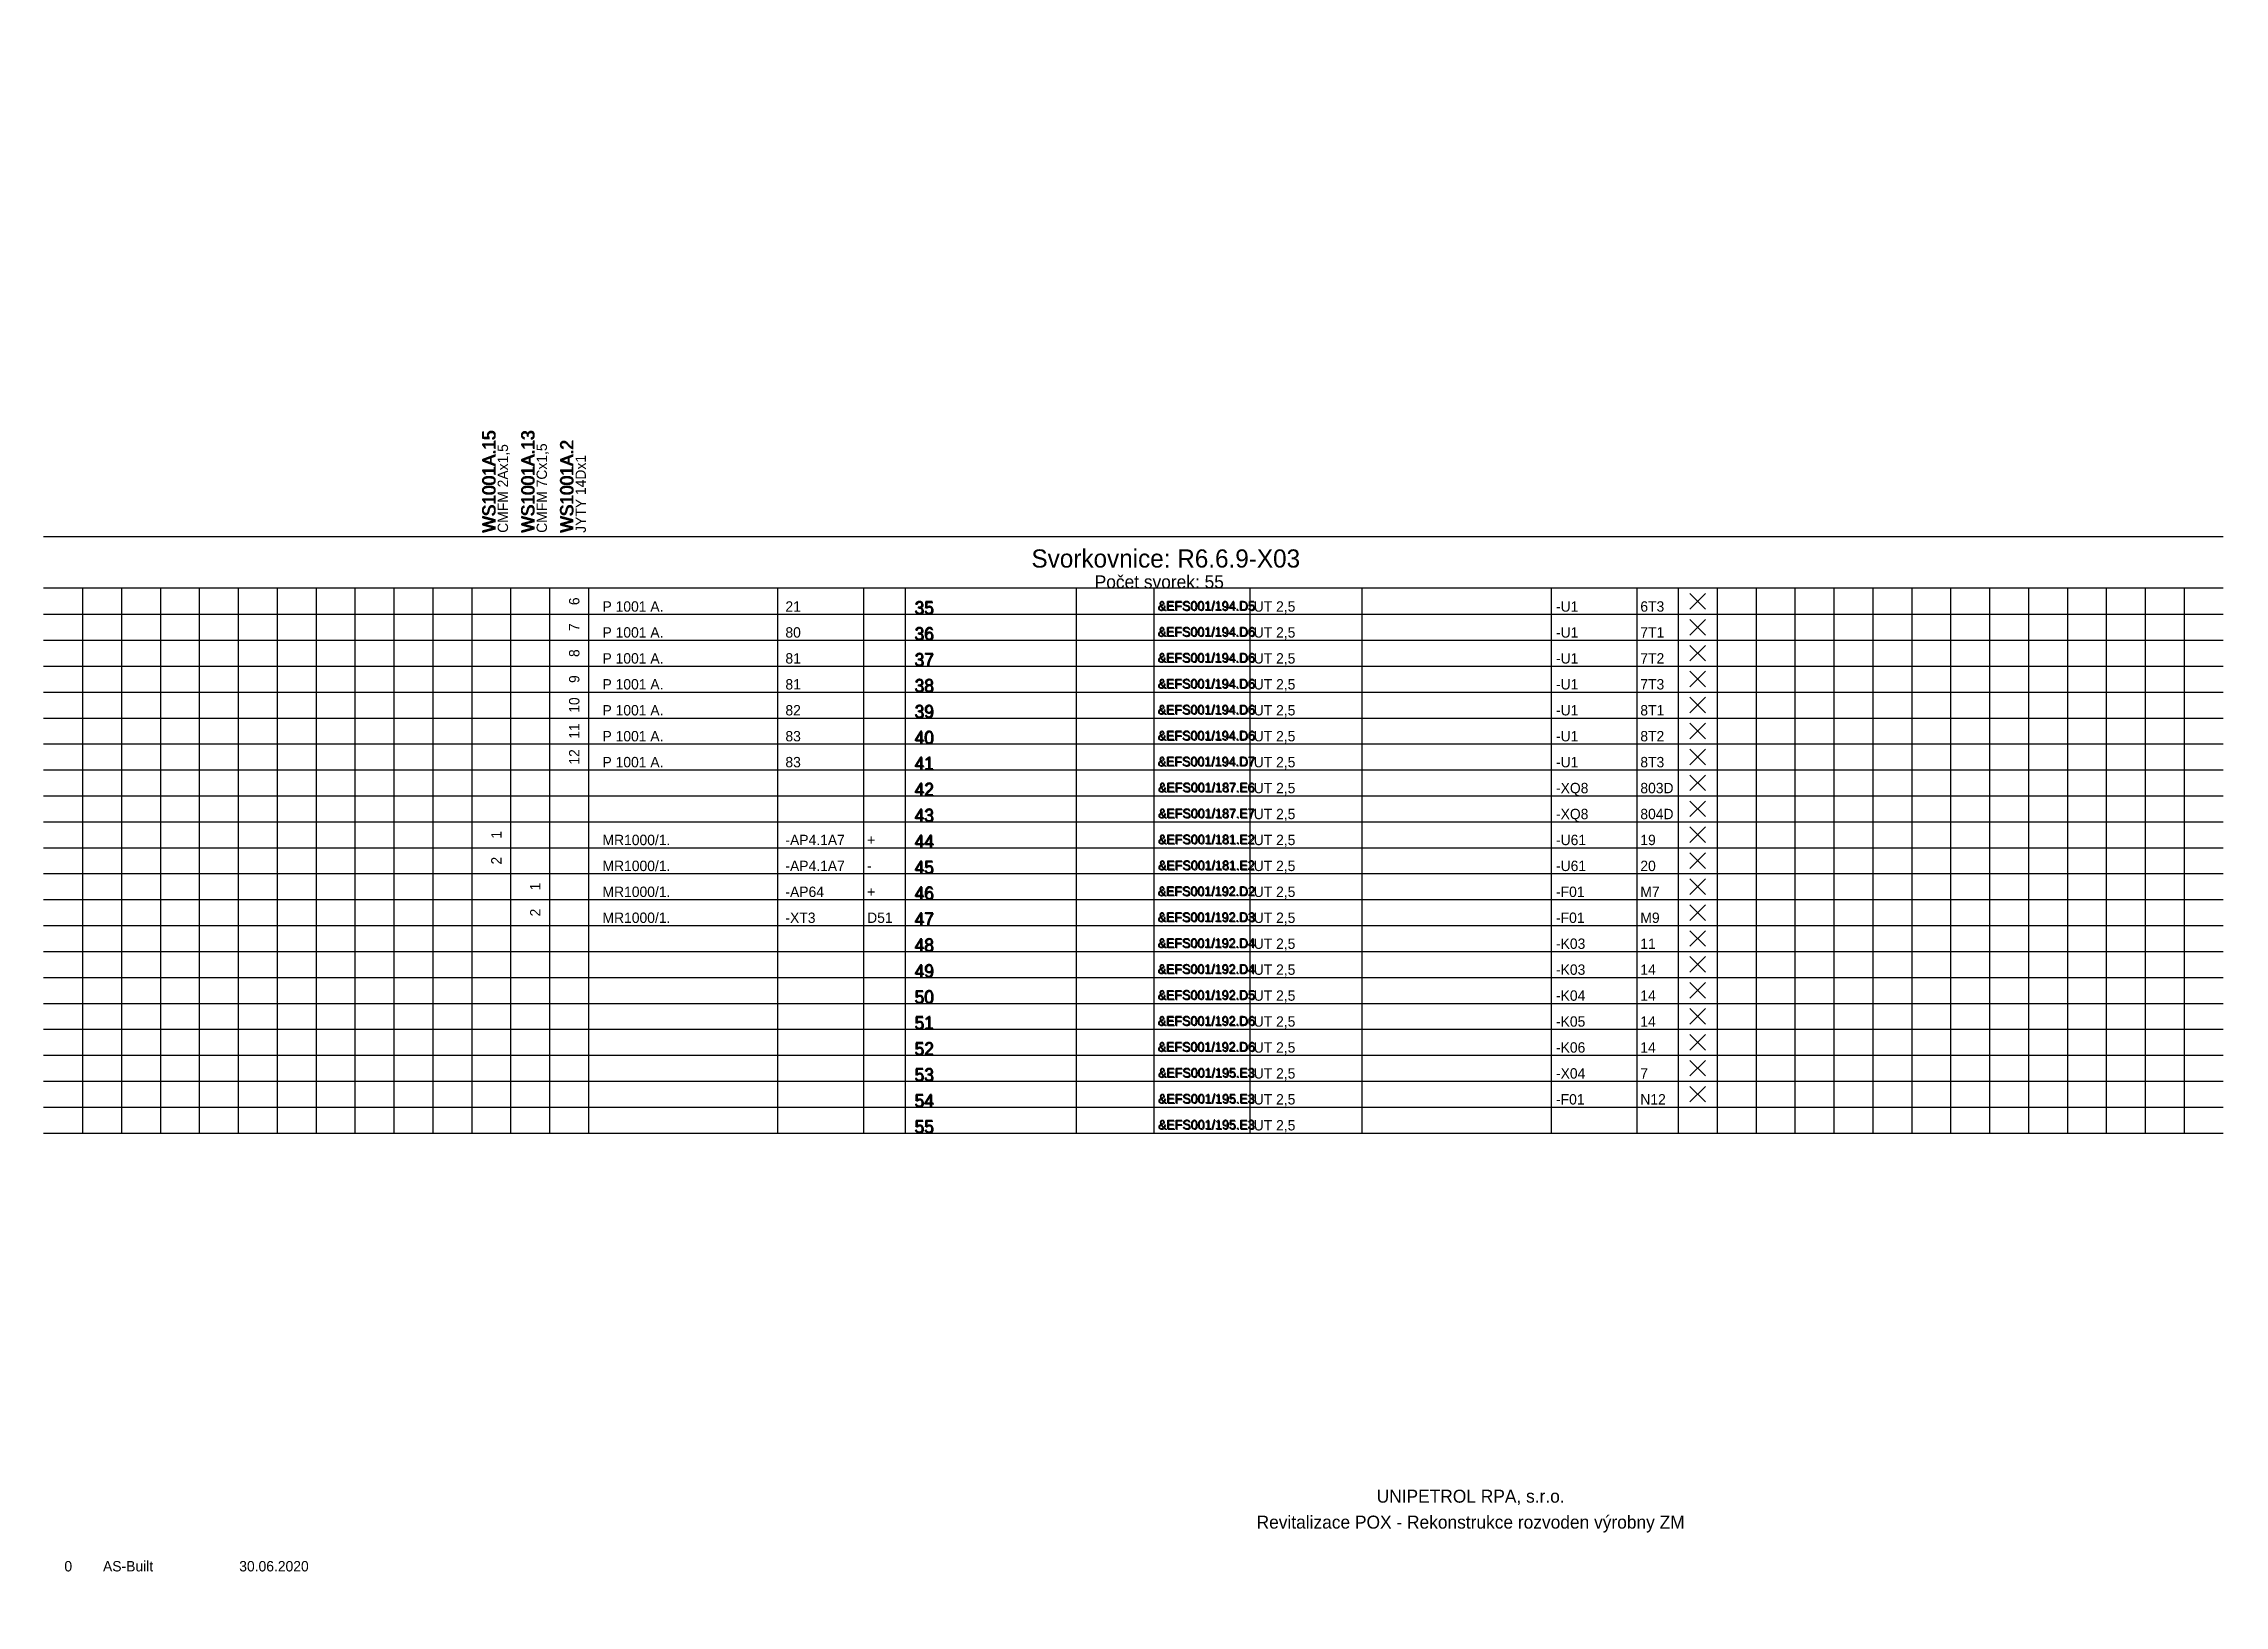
# Model space of a CAD drawing. Extents: x 0 to 420, y -1 to 300.
import ezdxf
from ezdxf.enums import TextEntityAlignment as Align

# ---------------------------------------------------------------- set-up
doc = ezdxf.new("R2010")
doc.units = 0
doc.header["$MEASUREMENT"] = 0
doc.linetypes.add('LTY1', pattern=[0])
for name, color, linetype in [('PEN1', 7, 'LTY1'), ('PEN2', 7, 'LTY1'), ('PEN4', 7, 'LTY1'), ('PEN5', 7, 'LTY1'), ('SYMBOL', 7, 'LTY1')]:
    doc.layers.add(name, color=color, linetype=linetype)
doc.styles.add('NORMSCHRIFT', font='normwin')

# ---------------------------------------------------------------- blocks, each defined once
blk = doc.blocks.new('_SS-BLOK-S')
at = {"layer": 'PEN5', "linetype": 'LTY1'}
for p, q in [((0, -5), (420, -5)), ((420, -15), (0, -15))]:
    blk.add_line(p, q, dxfattribs=at)
at = {"layer": 'PEN1', "style": 'NORMSCHRIFT', "flags": 8}
for tag in ['CODE_1', 'CODE_2', 'CODE_3', 'CODE_4']:
    blk.add_attdef(tag, text='', height=3.5, dxfattribs=at).set_placement((216.25, -11), align=Align.CENTER)
at = {"layer": 'PEN2', "style": 'NORMSCHRIFT', "flags": 8}
blk.add_attdef('CODE_307', text='', height=2.5, dxfattribs=at).set_placement((215, -15), align=Align.CENTER)
at = {"layer": 'PEN4', "style": 'NORMSCHRIFT', "flags": 9}
for tag in ['CODE_558', 'CODE_91']:
    blk.add_attdef(tag, (0, 0), '', height=3.5, dxfattribs=at)
blk = doc.blocks.new('_SS-VETA-S')
at = {"layer": 'PEN1', "linetype": 'LTY1'}
for p, q in [((7.5, 5), (7.5, 0)), ((15, 5), (15, 0)), ((22.5, 5), (22.5, 0)), ((30, 5), (30, 0)), ((37.5, 5), (37.5, 0)), ((45, 5), (45, 0)), ((52.5, 5), (52.5, 0)), ((60, 5), (60, 0)), ((67.5, 5), (67.5, 0)), ((75, 5), (75, 0)), ((82.5, 5), (82.5, 0)), ((90, 5), (90, 0)), ((97.5, 5), (97.5, 0)), ((141.5, 0), (141.5, 5)), ((158, 5), (158, 0)), ((199, 5), (199, 0)), ((214, 0), (214, 5)), ((232.5, 0), (232.5, 5)), ((290.5, 5), (290.5, 0)), ((307, 5), (307, 0)), ((322.5, 5), (322.5, 0)), ((330, 5), (330, 0)), ((337.5, 5), (337.5, 0)), ((345, 5), (345, 0)), ((352.5, 5), (352.5, 0)), ((360, 5), (360, 0)), ((367.5, 5), (367.5, 0)), ((375, 5), (375, 0)), ((382.5, 5), (382.5, 0)), ((390, 5), (390, 0)), ((390, 5), (390, 0)), ((397.5, 5), (397.5, 0)), ((405, 5), (405, 0)), ((412.5, 5), (412.5, 0)), ((0, 0), (420, 0))]:
    blk.add_line(p, q, dxfattribs=at)
at = {"layer": 'PEN5', "linetype": 'LTY1'}
for p, q in [((105, 5), (105, 0)), ((166, 5), (166, 0)), ((254, 5), (254, 0)), ((315, 5), (315, 0))]:
    blk.add_line(p, q, dxfattribs=at)
at = {"layer": 'PEN2', "style": 'NORMSCHRIFT', "flags": 8}
blk.add_attdef('CODE_21', (167.95, -0.1), '', height=2.5, dxfattribs=at)
at = {"layer": 'PEN4', "style": 'NORMSCHRIFT'}
for tag, p, height, flags in [('CODE_63', (0, 0), 3.5, 9), ('CODE_91', (0, 0), 3.5, 9), ('CODE_781', (0, 0), 3.5, 9), ('CODE_782', (0, 0), 3.5, 9), ('CODE_10003', (107.7, 0.5), 2, 8), ('CODE_10001', (107.7, 0.5), 2, 8), ('CODE_10002', (107.7, 0.5), 2, 8), ('CODE_10004', (142.95, 0.5), 2, 8), ('CODE_10021', (158.7, 0.5), 2, 8), ('CODE_41', (233.2, 0.5), 2, 8), ('CODE_11003', (255.95, 0.5), 2, 8), ('CODE_11001', (255.95, 0.5), 2, 8), ('CODE_11002', (255.95, 0.5), 2, 8), ('CODE_11004', (291.45, 0.5), 2, 8), ('CODE_11021', (307.7, 0.5), 2, 8)]:
    blk.add_attdef(tag, p, '', height=height, dxfattribs=dict(at, flags=flags))
at = {"layer": 'PEN4', "style": 'NORMSCHRIFT', "flags": 8}
blk.add_attdef('CODE_45', text='', height=2, dxfattribs=at).set_placement((198.1, 0.4), align=Align.RIGHT)
blk.add_attdef('CODE_10', text='', height=1.8, dxfattribs=at).set_placement((224.2, 0.6), align=Align.CENTER)
blk = doc.blocks.new('_SS-OZN-S')
at = {"layer": 'PEN4', "style": 'NORMSCHRIFT', "flags": 8}
blk.add_attdef('CODE_362', text='', height=2, rotation=90, dxfattribs=at).set_placement((-0.5, 2.5), align=Align.CENTER)
blk = doc.blocks.new('_SS-NEOZN-S')
at = {"layer": 'PEN2', "linetype": 'LTY1'}
for p, q in [((-4, 1), (-1, 4)), ((-4, 4), (-1, 1))]:
    blk.add_line(p, q, dxfattribs=at)
blk = doc.blocks.new('_SS-KAB-S')
at = {"layer": 'PEN2', "style": 'NORMSCHRIFT', "flags": 8}
blk.add_attdef('CODE_365', (-2.9, -9.35), '', height=2.5, rotation=90, dxfattribs=at)
at = {"layer": 'PEN4', "style": 'NORMSCHRIFT', "flags": 8}
blk.add_attdef('CODE_1003', (-0.5, -9.3), '', height=2, rotation=90, dxfattribs=at)
at = {"layer": 'PEN4', "style": 'NORMSCHRIFT', "flags": 9}
for tag in ['CODE_367', 'CODE_372', 'CODE_373']:
    blk.add_attdef(tag, (0, 0), '', height=3.5, dxfattribs=at)
blk = doc.blocks.new('_9-REV')
at = {"layer": 'PEN4', "style": 'NORMSCHRIFT', "flags": 8}
blk.add_attdef('CODE_12778', text='', height=2, dxfattribs=at).set_placement((-0.25, 0.5), align=Align.CENTER)
at = {"layer": 'PEN4', "style": 'NORMSCHRIFT'}
for tag, p, height, flags in [('CODE_5902', (0, 0), 3.5, 9), ('CODE_12783', (6.45, 0.5), 2, 8), ('CODE_12782', (32.7, 0.5), 2, 8)]:
    blk.add_attdef(tag, p, '', height=height, dxfattribs=dict(at, flags=flags))

msp = doc.modelspace()

# ---------------------------------------------------------------- block references
at = {"layer": 'SYMBOL'}
for name, p, values in [('_SS-KAB-S', (90, 215), {'CODE_365': 'WS1001A.15', 'CODE_1003': 'CMFM 2Ax1,5'}), ('_SS-KAB-S', (97.5, 215), {'CODE_365': 'WS1001A.13', 'CODE_1003': 'CMFM 7Cx1,5'}), ('_SS-KAB-S', (105, 215), {'CODE_365': 'WS1001A.2', 'CODE_1003': 'JYTY 14Dx1'}), ('_SS-VETA-S', (0, 190), {'CODE_21': '35', 'CODE_10': '&EFS001/194.D5', 'CODE_10004': '21', 'CODE_11004': '-U1', 'CODE_11021': '6T3', 'CODE_41': 'UT 2,5'}), ('_SS-VETA-S', (0, 185), {'CODE_21': '36', 'CODE_10': '&EFS001/194.D6', 'CODE_10004': '80', 'CODE_11004': '-U1', 'CODE_11021': '7T1', 'CODE_41': 'UT 2,5'}), ('_SS-OZN-S', (103.75, 190), {'CODE_362': '6'}), ('_SS-VETA-S', (0, 180), {'CODE_21': '37', 'CODE_10': '&EFS001/194.D6', 'CODE_10004': '81', 'CODE_11004': '-U1', 'CODE_11021': '7T2', 'CODE_41': 'UT 2,5'}), ('_SS-OZN-S', (103.75, 185), {'CODE_362': '7'}), ('_SS-OZN-S', (103.75, 180), {'CODE_362': '8'}), ('_SS-VETA-S', (0, 175), {'CODE_21': '38', 'CODE_10': '&EFS001/194.D6', 'CODE_10004': '81', 'CODE_11004': '-U1', 'CODE_11021': '7T3', 'CODE_41': 'UT 2,5'}), ('_SS-OZN-S', (103.75, 175), {'CODE_362': '9'}), ('_SS-VETA-S', (0, 170), {'CODE_21': '39', 'CODE_10': '&EFS001/194.D6', 'CODE_10004': '82', 'CODE_11004': '-U1', 'CODE_11021': '8T1', 'CODE_41': 'UT 2,5'}), ('_SS-OZN-S', (103.75, 170), {'CODE_362': '10'}), ('_SS-VETA-S', (0, 165), {'CODE_21': '40', 'CODE_10': '&EFS001/194.D6', 'CODE_10004': '83', 'CODE_11004': '-U1', 'CODE_11021': '8T2', 'CODE_41': 'UT 2,5'}), ('_SS-OZN-S', (103.75, 165), {'CODE_362': '11'}), ('_SS-VETA-S', (0, 160), {'CODE_21': '41', 'CODE_10': '&EFS001/194.D7', 'CODE_10004': '83', 'CODE_11004': '-U1', 'CODE_11021': '8T3', 'CODE_41': 'UT 2,5'}), ('_SS-VETA-S', (0, 155), {'CODE_21': '42', 'CODE_10': '&EFS001/187.E6', 'CODE_11004': '-XQ8', 'CODE_11021': '803D', 'CODE_41': 'UT 2,5'}), ('_SS-OZN-S', (103.75, 160), {'CODE_362': '12'}), ('_SS-VETA-S', (0, 150), {'CODE_21': '43', 'CODE_10': '&EFS001/187.E7', 'CODE_11004': '-XQ8', 'CODE_11021': '804D', 'CODE_41': 'UT 2,5'}), ('_SS-VETA-S', (0, 145), {'CODE_21': '44', 'CODE_10': '&EFS001/181.E2', 'CODE_10004': '-AP4.1A7', 'CODE_10021': '+', 'CODE_11004': '-U61', 'CODE_11021': '19', 'CODE_41': 'UT 2,5'}), ('_SS-OZN-S', (88.75, 145), {'CODE_362': '1'}), ('_SS-VETA-S', (0, 140), {'CODE_21': '45', 'CODE_10': '&EFS001/181.E2', 'CODE_10004': '-AP4.1A7', 'CODE_10021': '-', 'CODE_11004': '-U61', 'CODE_11021': '20', 'CODE_41': 'UT 2,5'}), ('_SS-OZN-S', (88.75, 140), {'CODE_362': '2'}), ('_SS-VETA-S', (0, 135), {'CODE_21': '46', 'CODE_10': '&EFS001/192.D2', 'CODE_10004': '-AP64', 'CODE_10021': '+', 'CODE_11004': '-F01', 'CODE_11021': 'M7', 'CODE_41': 'UT 2,5'}), ('_SS-VETA-S', (0, 130), {'CODE_21': '47', 'CODE_10': '&EFS001/192.D3', 'CODE_10004': '-XT3', 'CODE_10021': 'D51', 'CODE_11004': '-F01', 'CODE_11021': 'M9', 'CODE_41': 'UT 2,5'}), ('_SS-OZN-S', (96.25, 135), {'CODE_362': '1'}), ('_SS-OZN-S', (96.25, 130), {'CODE_362': '2'}), ('_SS-VETA-S', (0, 125), {'CODE_21': '48', 'CODE_10': '&EFS001/192.D4', 'CODE_11004': '-K03', 'CODE_11021': '11', 'CODE_41': 'UT 2,5'}), ('_SS-VETA-S', (0, 120), {'CODE_21': '49', 'CODE_10': '&EFS001/192.D4', 'CODE_11004': '-K03', 'CODE_11021': '14', 'CODE_41': 'UT 2,5'}), ('_SS-VETA-S', (0, 115), {'CODE_21': '50', 'CODE_10': '&EFS001/192.D5', 'CODE_11004': '-K04', 'CODE_11021': '14', 'CODE_41': 'UT 2,5'}), ('_SS-VETA-S', (0, 110), {'CODE_21': '51', 'CODE_10': '&EFS001/192.D6', 'CODE_11004': '-K05', 'CODE_11021': '14', 'CODE_41': 'UT 2,5'}), ('_SS-VETA-S', (0, 105), {'CODE_21': '52', 'CODE_10': '&EFS001/192.D6', 'CODE_11004': '-K06', 'CODE_11021': '14', 'CODE_41': 'UT 2,5'}), ('_SS-VETA-S', (0, 100), {'CODE_21': '53', 'CODE_10': '&EFS001/195.E3', 'CODE_11004': '-X04', 'CODE_11021': '7', 'CODE_41': 'UT 2,5'}), ('_SS-VETA-S', (0, 95), {'CODE_21': '54', 'CODE_10': '&EFS001/195.E3', 'CODE_11004': '-F01', 'CODE_11021': 'N12', 'CODE_41': 'UT 2,5'}), ('_SS-VETA-S', (0, 90), {'CODE_21': '55', 'CODE_10': '&EFS001/195.E3', 'CODE_41': 'UT 2,5'}), ('_9-REV', (5, 5), {'CODE_12778': '0', 'CODE_12783': 'AS-Built', 'CODE_12782': '30.06.2020'})]:
    msp.add_blockref(name, p, dxfattribs=at).add_auto_attribs(values)
for name, p in [('_SS-BLOK-S', (0, 210)), ('_SS-NEOZN-S', (321.25, 190)), ('_SS-NEOZN-S', (321.25, 185)), ('_SS-NEOZN-S', (321.25, 180)), ('_SS-NEOZN-S', (321.25, 175)), ('_SS-NEOZN-S', (321.25, 170)), ('_SS-NEOZN-S', (321.25, 165)), ('_SS-NEOZN-S', (321.25, 160)), ('_SS-NEOZN-S', (321.25, 155)), ('_SS-NEOZN-S', (321.25, 150)), ('_SS-NEOZN-S', (321.25, 145)), ('_SS-NEOZN-S', (321.25, 140)), ('_SS-NEOZN-S', (321.25, 135)), ('_SS-NEOZN-S', (321.25, 130)), ('_SS-NEOZN-S', (321.25, 125)), ('_SS-NEOZN-S', (321.25, 120)), ('_SS-NEOZN-S', (321.25, 115)), ('_SS-NEOZN-S', (321.25, 110)), ('_SS-NEOZN-S', (321.25, 105)), ('_SS-NEOZN-S', (321.25, 100)), ('_SS-NEOZN-S', (321.25, 95))]:
    msp.add_blockref(name, p, dxfattribs=at)

# ---------------------------------------------------------------- texts
at = {"layer": 'PEN1', "style": 'NORMSCHRIFT'}
msp.add_text('Svorkovnice: R6.6.9-X03', height=3.5, dxfattribs=at).set_placement((216.25, 199), align=Align.CENTER)
at = {"layer": 'PEN2', "style": 'NORMSCHRIFT'}
for s, p in [('WS1001A.15', (87, 205.75)), ('WS1001A.15', (87.1, 205.85)), ('WS1001A.13', (94.5, 205.75)), ('WS1001A.13', (94.6, 205.85)), ('WS1001A.2', (102, 205.75)), ('WS1001A.2', (102.1, 205.85))]:
    msp.add_text(s, height=2.5, rotation=90, dxfattribs=at).set_placement(p)
for s, p in [('Počet svorek: 55', (215, 195)), ('UNIPETROL RPA, s.r.o.', (275, 18.75)), ('Revitalizace POX - Rekonstrukce rozvoden výrobny ZM', (275, 13.75))]:
    msp.add_text(s, height=2.5, dxfattribs=at).set_placement(p, align=Align.CENTER)
for s, p in [('35', (167.75, 190)), ('35', (167.85, 190.1)), ('36', (167.75, 185)), ('36', (167.85, 185.1)), ('37', (167.75, 180)), ('37', (167.85, 180.1)), ('38', (167.75, 175)), ('38', (167.85, 175.1)), ('39', (167.75, 170)), ('39', (167.85, 170.1)), ('40', (167.75, 165)), ('40', (167.85, 165.1)), ('41', (167.75, 160)), ('41', (167.85, 160.1)), ('42', (167.75, 155)), ('42', (167.85, 155.1)), ('43', (167.75, 150)), ('43', (167.85, 150.1)), ('44', (167.75, 145)), ('44', (167.85, 145.1)), ('45', (167.75, 140)), ('45', (167.85, 140.1)), ('46', (167.75, 135)), ('46', (167.85, 135.1)), ('47', (167.75, 130)), ('47', (167.85, 130.1)), ('48', (167.75, 125)), ('48', (167.85, 125.1)), ('49', (167.75, 120)), ('49', (167.85, 120.1)), ('50', (167.75, 115)), ('50', (167.85, 115.1)), ('51', (167.75, 110)), ('51', (167.85, 110.1)), ('52', (167.75, 105)), ('52', (167.85, 105.1)), ('53', (167.75, 100)), ('53', (167.85, 100.1)), ('54', (167.75, 95)), ('54', (167.85, 95.1)), ('55', (167.75, 90)), ('55', (167.85, 90.1))]:
    msp.add_text(s, height=2.5, dxfattribs=at).set_placement(p)
at = {"layer": 'PEN4', "style": 'NORMSCHRIFT'}
for s, p in [('P 1001 A.', (107.7, 190.5)), ('P 1001 A.', (107.7, 185.5)), ('P 1001 A.', (107.7, 180.5)), ('P 1001 A.', (107.7, 175.5)), ('P 1001 A.', (107.7, 170.5)), ('P 1001 A.', (107.7, 165.5)), ('P 1001 A.', (107.7, 160.5)), ('MR1000/1.', (107.7, 145.5)), ('MR1000/1.', (107.7, 140.5)), ('MR1000/1.', (107.7, 135.5)), ('MR1000/1.', (107.7, 130.5))]:
    msp.add_text(s, height=2, dxfattribs=at).set_placement(p)
for s, p in [('&EFS001/194.D5', (224, 190.7)), ('&EFS001/194.D5', (224.1, 190.8)), ('&EFS001/194.D6', (224, 185.7)), ('&EFS001/194.D6', (224.1, 185.8)), ('&EFS001/194.D6', (224, 180.7)), ('&EFS001/194.D6', (224.1, 180.8)), ('&EFS001/194.D6', (224, 175.7)), ('&EFS001/194.D6', (224.1, 175.8)), ('&EFS001/194.D6', (224, 170.7)), ('&EFS001/194.D6', (224.1, 170.8)), ('&EFS001/194.D6', (224, 165.7)), ('&EFS001/194.D6', (224.1, 165.8)), ('&EFS001/194.D7', (224, 160.7)), ('&EFS001/194.D7', (224.1, 160.8)), ('&EFS001/187.E6', (224, 155.7)), ('&EFS001/187.E6', (224.1, 155.8)), ('&EFS001/187.E7', (224, 150.7)), ('&EFS001/187.E7', (224.1, 150.8)), ('&EFS001/181.E2', (224, 145.7)), ('&EFS001/181.E2', (224.1, 145.8)), ('&EFS001/181.E2', (224, 140.7)), ('&EFS001/181.E2', (224.1, 140.8)), ('&EFS001/192.D2', (224, 135.7)), ('&EFS001/192.D2', (224.1, 135.8)), ('&EFS001/192.D3', (224, 130.7)), ('&EFS001/192.D3', (224.1, 130.8)), ('&EFS001/192.D4', (224, 125.7)), ('&EFS001/192.D4', (224.1, 125.8)), ('&EFS001/192.D4', (224, 120.7)), ('&EFS001/192.D4', (224.1, 120.8)), ('&EFS001/192.D5', (224.1, 115.8)), ('&EFS001/192.D5', (224, 115.7)), ('&EFS001/192.D6', (224, 110.7)), ('&EFS001/192.D6', (224.1, 110.8)), ('&EFS001/192.D6', (224, 105.7)), ('&EFS001/192.D6', (224.1, 105.8)), ('&EFS001/195.E3', (224, 100.7)), ('&EFS001/195.E3', (224.1, 100.8)), ('&EFS001/195.E3', (224, 95.7)), ('&EFS001/195.E3', (224.1, 95.8)), ('&EFS001/195.E3', (224, 90.7)), ('&EFS001/195.E3', (224.1, 90.8))]:
    msp.add_text(s, height=1.8, dxfattribs=at).set_placement(p, align=Align.CENTER)

doc.saveas('drawing.dxf')
